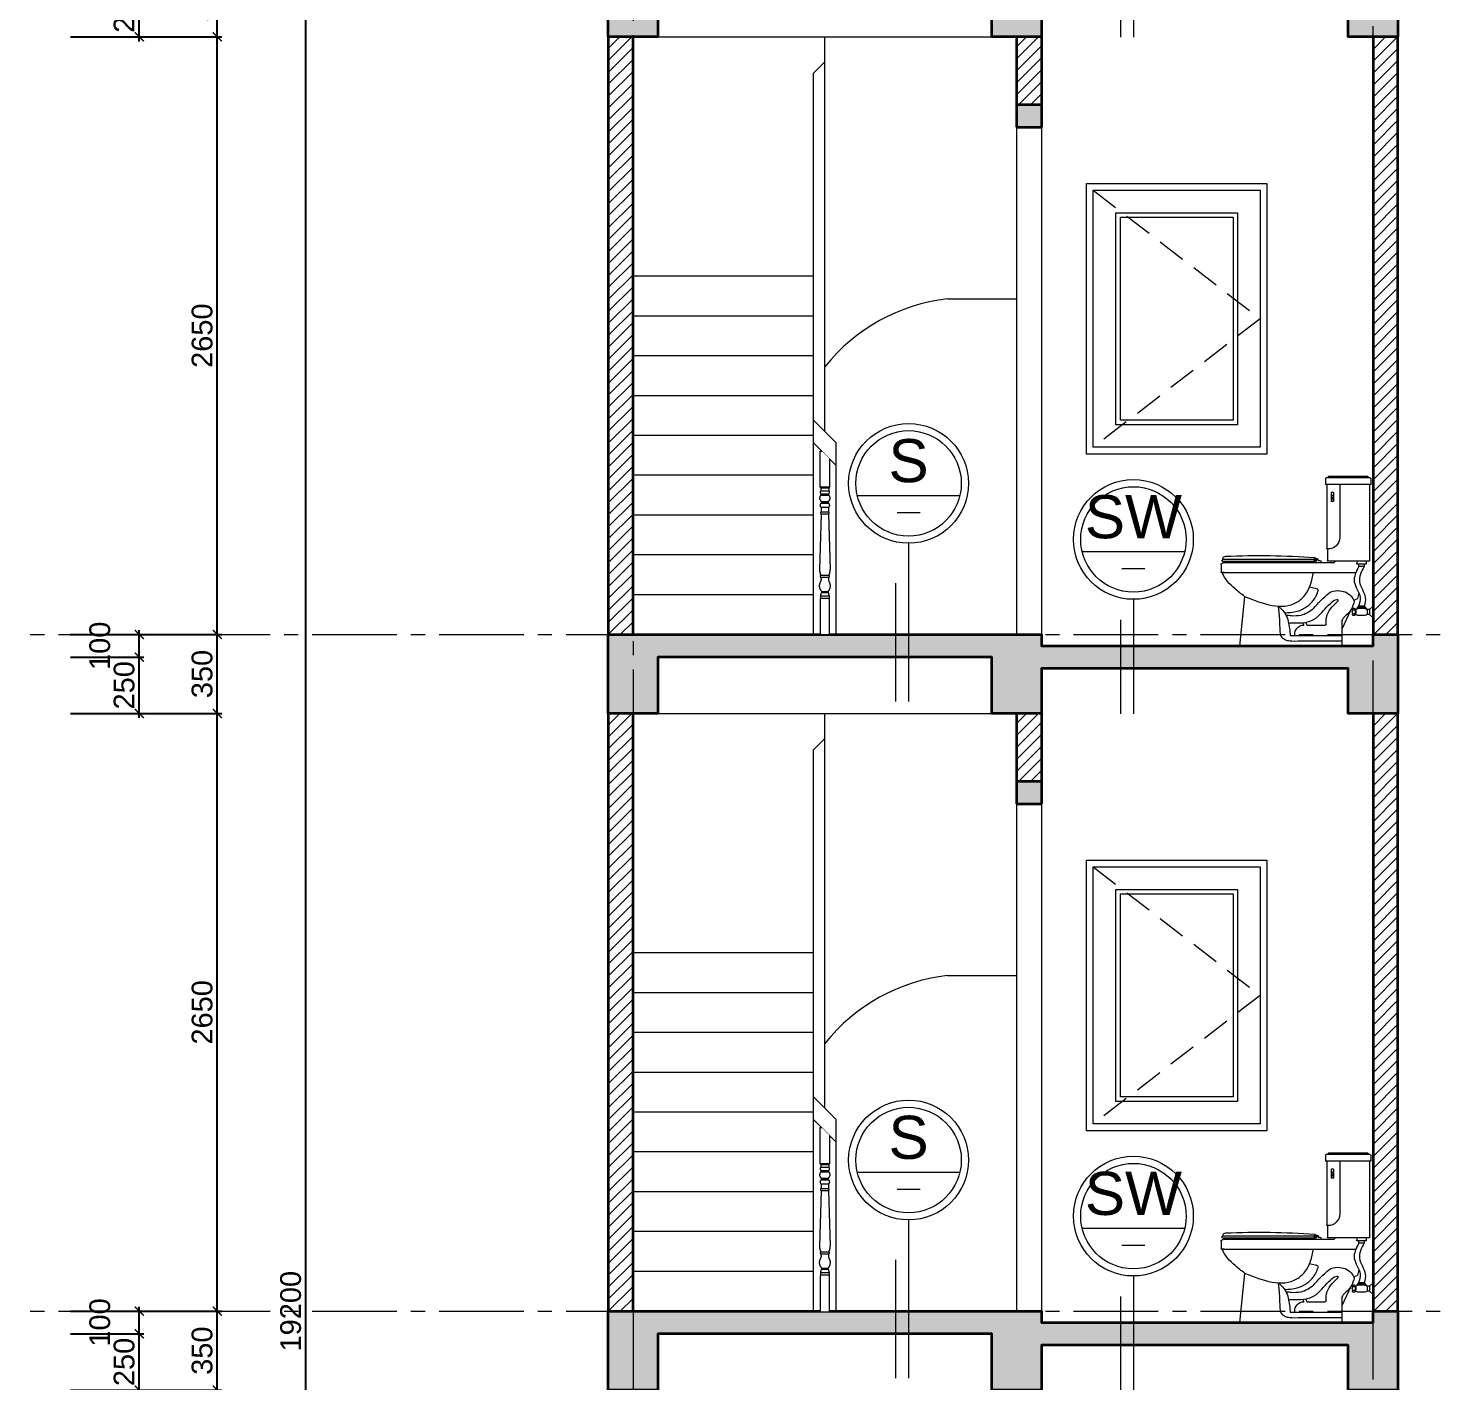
# Model space of a CAD drawing. Header units: millimetres. Extents: x 522695 to 636011, y 461124 to 505319.
# Drawn here: x 591140 to 597423, y 484053 to 490053 of the extents above; entities that cross this region are included whole.
import ezdxf
from ezdxf.enums import TextEntityAlignment as Align
from ezdxf.xclip import XClip

# ---------------------------------------------------------------- set-up
doc = ezdxf.new("R2010")
doc.units = ezdxf.units.MM
doc.header["$LTSCALE"] = 500
doc.header["$MEASUREMENT"] = 0
doc.header["$XCLIPFRAME"] = 0
doc.linetypes.add('CENTER2', pattern=[1.125, 0.75, -0.125, 0.125, -0.125])
doc.linetypes.add('DASHED2', pattern=[0.375, 0.25, -0.125])
doc.layers.get('0').update_dxf_attribs({"linetype": 'CONTINUOUS'})
doc.layers.get('DEFPOINTS').update_dxf_attribs({"color": 250, "linetype": 'CONTINUOUS'})
for name, color, linetype, lineweight in [('DH_CAT', 3, 'CONTINUOUS', 35), ('DH_HATCH', 250, 'CONTINUOUS', 5), ('DH_KHUAT', 149, 'DASHED2', 9), ('DH_KTHUOC', 8, 'CONTINUOUS', 5), ('DH_NETMANH', 9, 'CONTINUOUS', 5), ('DH_NOITHAT', 252, 'CONTINUOUS', 9), ('DH_THAY', 4, 'CONTINUOUS', 13), ('DH_TRUC', 251, 'CENTER2', 5)]:
    doc.layers.add(name, color=color, linetype=linetype, lineweight=lineweight)
doc.styles.add('arial', font='arial.ttf')
doc.styles.add('DH_KITHUOC', font='arial.ttf')
doc.dimstyles.new('DH_100s', dxfattribs={"dimtxt": 230, "dimasz": 100, "dimexe": 50, "dimexo": 0, "dimgap": 50, "dimtad": 1, "dimdec": 0, "dimzin": 0, "dimdsep": 46, "dimtxsty": 'DH_KITHUOC', "dimblk1": 'ARCHTICK', "dimblk2": 'ARCHTICK', "dimsah": 1, "dimcen": 90, "dimdle": 50, "dimclrd": 8, "dimclre": 8, "dimclrt": 4, "dimadec": 0, "dimazin": 0, "dimtfac": 100, "dimtdec": 0, "dimtofl": 0, "dimtmove": 2, "dimatfit": 3, "dimldrblk": 'ARCHTICK', "dimfxl": 1, "dimtolj": 2, "dimtzin": 0, "dimarcsym": 0})

# ---------------------------------------------------------------- blocks, each defined once
blk = doc.blocks.new('*U320')
at = {"ltscale": 100}
blk.add_wipeout([(138.2, 0), (590.3, 0), (568.5, 217.2), (569.3, 218.8), (582.7, 228.8), (587.3, 232.4), (591.6, 235.9), (594.4, 238.1), (596.8, 240.1), (600.1, 242.9), (602.7, 245.1), (607.1, 249.1), (611.1, 252.6), (615.1, 255.8), (618.4, 258.6), (621.4, 261.2), (625.4, 264.8), (629.2, 268.5), (631.8, 271), (634.1, 273.5), (636.8, 276.3), (639.2, 279.1), (641.5, 281.8), (643.9, 284.6), (646.6, 288), (648.6, 290.7), (651, 293.9), (653.5, 297.5), (655.4, 300.4), (657.3, 303.2), (660.2, 308), (662.5, 311.9), (665.4, 317.2), (667.1, 320.5), (668.3, 322.9), (669, 324.4), (671.6, 324.4), (672.9, 324.9), (673.4, 326.2), (673.4, 359.4), (672, 364), (669.5, 366.6), (665.9, 368), (663.3, 368.1), (663.3, 374.1), (666.3, 374.1), (669.5, 375.7), (670.2, 378), (669.7, 380.1), (668.1, 381.5), (660.4, 382), (663.7, 383.9), (665.1, 386.2), (665.5, 389.8), (664.8, 391.8), (662.8, 394.1), (660, 395.2), (655.3, 396.3), (648.5, 397), (612.2, 398.5), (591.3, 399.2), (558.1, 399.9), (502.6, 400.4), (477.6, 400.3), (455.3, 400), (442.9, 399.8), (417.2, 399.2), (393.8, 398.5), (376.1, 397.9), (349.1, 396.7), (325.3, 395.5), (306.8, 394.4), (285.5, 393), (265.6, 391.6), (259.1, 391.1), (256.4, 390.4), (255.3, 389.5), (253.1, 387.2), (248.4, 387), (246, 384.9), (246, 384.9), (242.3, 378.7), (235.6, 378.7), (232.7, 377.8), (230.9, 375.4), (230, 373), (228.2, 368.1), (173.9, 368.1), (171.3, 369), (170.2, 370.2), (168.9, 372.2), (168.1, 373.5), (167.6, 374.3), (166.1, 375.1), (200.2, 375.1), (201.6, 375.7), (202.1, 376.5), (202.2, 377.1), (202.2, 429.7), (203.7, 430.2), (204.8, 431.7), (205, 433.2), (205, 715), (209, 715), (209.7, 715.3), (210, 716), (210, 742), (209.7, 743.3), (209.1, 744.1), (207.9, 744.9), (207, 745), (200, 745), (200, 747), (199.6, 748.5), (199.1, 749.1), (198.1, 749.8), (197, 750), (23, 750), (20.9, 749.1), (20.4, 748.4), (20, 747.4), (20, 747), (20, 745), (13, 745), (12.1, 744.9), (10.9, 744.1), (10.3, 743.3), (10, 742), (10, 716), (10.3, 715.3), (10.7, 715.1), (11, 715), (15, 715), (15, 375.1), (30.2, 375.1), (30.2, 364.8), (30.4, 363.7), (31.1, 362.7), (32.1, 362), (33.2, 361.8), (34, 361.8), (38.7, 361.8), (38.7, 352.8), (38.8, 352.3), (39.2, 352), (39.7, 351.8), (45, 341.4), (47.4, 336.5), (49.4, 332.3), (50.5, 329.8), (51.9, 326.7), (53.4, 323), (54.6, 319.9), (55.7, 316.8), (56.8, 313.7), (57.5, 311), (58.3, 308.2), (59.1, 304.8), (59.8, 300.8), (60.4, 295.2), (60.4, 288.8), (59.4, 280.5), (57.8, 274.6), (55.9, 269), (53.9, 264), (51.7, 259.3), (49.4, 254.4), (47.1, 249.7), (44.1, 243.4), (41.5, 237.7), (39.2, 232.4), (37.1, 226.6), (35.7, 221.8), (34.8, 217.2), (34, 211.3), (34.1, 202.5), (34.6, 197.1), (35.1, 193.2), (36.4, 186.1), (37.7, 179.9), (38.7, 175.5), (36.6, 174.6), (35.7, 172.6), (35.7, 170.5), (33.7, 170.5), (31.6, 169.6), (30.7, 166.5), (30.7, 164.2), (27, 160.5), (15, 160.5), (0, 175.5), (0, 124.5), (15, 139.5), (27, 139.5), (28.6, 137.4), (32.3, 135.1), (35.7, 134.5), (42.6, 134.5), (66.7, 134.5), (71.2, 135.6), (73.8, 137.4), (75.4, 139.5), (80, 139.5), (80.7, 135.5), (81, 134.8), (81.7, 134.5), (88.9, 134.5), (89.4, 134.8), (89.7, 135.5), (90.4, 138.9), (89.7, 142.4), (91.7, 150.2), (89.7, 158.4), (90.4, 161.4), (89.4, 165.2), (88.7, 165.5), (87.2, 165.5), (83.4, 165.5), (81.7, 165.5), (81, 165.2), (80.2, 163.2), (80, 161.4), (80.1, 160.5), (75.4, 160.5), (73.8, 162.6), (72.6, 163.6), (71.7, 163.6), (71.7, 166.5), (71.7, 167.5), (70.8, 169.6), (70.8, 169.6), (68.7, 170.5), (68.7, 170.5), (66.7, 170.5), (66.7, 172.5), (66.7, 172.5), (65.8, 174.6), (65.8, 174.6), (65.8, 174.6), (63.7, 175.5), (61.2, 184.4), (60.3, 187.8), (59.3, 192), (58.4, 196.7), (57.8, 200.5), (57.3, 204.7), (57.1, 209.8), (57.3, 214.4), (58.2, 220.2), (59.2, 224.2), (60.3, 227.9), (63.4, 228.8), (62.1, 233), (65.5, 221.4), (67.1, 216.2), (68.8, 210.5), (68.8, 210.5), (71.3, 207.1), (73.7, 205.9), (76.4, 205.3), (79.9, 204), (81.9, 201.9), (83.6, 198.5), (84.8, 192.2), (86.3, 186.4), (87.4, 182.9), (88.9, 178.6), (90.5, 174.7), (98, 160), (100.7, 154.3), (104, 147.3), (107.2, 140.4), (110.5, 133.4), (113.8, 126.4), (118.1, 117.2), (120.8, 111.5), (124.8, 102.9), (128.1, 95.9), (131.6, 88.5), (135, 81.2), (138.2, 74.3)], dxfattribs=at)
for p, q in [((10, 742), (10, 716)), ((11, 715), (209, 715)), ((13, 745), (207, 745)), ((15, 715), (15, 375.1)), ((20, 747), (20, 745)), ((23, 750), (197, 750)), ((25, 750), (195, 750)), ((147.4, 715), (147.4, 479.7)), ((200, 747), (200, 745)), ((205, 715), (205, 680)), ((210, 742), (210, 716)), ((175, 680), (185, 680)), ((175, 680), (175, 640)), ((185, 668.3), (175, 668.3)), ((175, 668.3), (185.1, 640)), ((175.1, 640), (185.1, 640)), ((205, 680), (205, 432.7)), ((199.9, 429.7), (202, 429.7)), ((202.2, 429.7), (202.2, 377.1)), ((242.3, 378.7), (235.6, 378.7)), ((246, 384.9), (242.3, 378.7)), ((257.8, 387.1), (251.7, 387.2)), ((253.9, 386.5), (251.7, 387.2)), ((257.2, 379.7), (252.1, 368.1)), ((255.3, 389.5), (253.1, 387.2)), ((262.8, 382.1), (258.2, 368.1)), ((262.8, 382), (666.3, 382)), ((15, 375.1), (200.2, 375.1)), ((30.2, 375.1), (30.2, 364.8)), ((33.2, 361.8), (40.7, 361.8)), ((38.7, 361.8), (38.7, 352.8)), ((39.7, 351.8), (62.7, 351.8)), ((40.7, 361.8), (61.7, 361.8)), ((54.6, 375.1), (69.9, 375.1)), ((61.4, 375.1), (166.1, 375.1)), ((61.7, 361.8), (69.2, 361.8)), ((63.7, 361.8), (63.7, 352.8)), ((72.2, 375.1), (72.2, 364.8)), ((669, 324.4), (75.9, 324.4)), ((167.6, 374.3), (170.2, 370.2)), ((173.9, 368.1), (277.3, 368.1)), ((230.9, 375.4), (228.2, 368.1)), ((260.2, 374.1), (666.3, 374.1)), ((277.3, 368.1), (664.6, 368.1)), ((659.4, 324.4), (671.6, 324.4)), ((673.4, 359.4), (673.4, 326.2)), ((280.9, 261.9), (251.2, 254.8)), ((590.3, 0), (568.5, 217.2)), ((0, 175.5), (15, 160.5)), ((0, 124.5), (15, 139.5)), ((15, 160.5), (27, 160.5)), ((15, 160.5), (15, 139.5)), ((15, 139.5), (27, 139.5)), ((25.7, 155.5), (25.7, 144.5)), ((30.7, 167.5), (30.7, 165.5)), ((30.7, 165.5), (30.7, 164.2)), ((33.7, 170.5), (68.7, 170.5)), ((35.7, 172.5), (35.7, 170.5)), ((35.7, 165.5), (66.7, 165.5)), ((35.7, 134.5), (66.7, 134.5)), ((38.7, 175.5), (63.7, 175.5)), ((66.7, 172.5), (66.7, 170.5)), ((71.7, 167.5), (71.7, 165.5)), ((71.7, 165.5), (71.7, 164.2)), ((75.4, 160.5), (80.1, 160.5)), ((75.4, 139.5), (80, 139.5)), ((76.7, 155.5), (76.7, 144.5)), ((80.7, 158.3), (89.7, 158.3)), ((80.7, 142.4), (89.7, 142.4)), ((81.7, 165.5), (88.7, 165.5)), ((81.7, 134.5), (88.7, 134.5)), ((98, 160), (138.2, 74.3)), ((208.2, 96.2), (208.2, 106)), ((292.4, 91.8), (212.6, 91.8)), ((298, 102.9), (292.7, 91.8)), ((310.8, 100.5), (306.6, 91.8)), ((306.6, 91.8), (306.8, 91.8)), ((320.9, 100.6), (374, 100.6)), ((366.8, 45.3), (138.2, 45.3)), ((313.8, 21.9), (138.2, 21.9)), ((590.3, 0), (138.2, 0))]:
    blk.add_line(p, q)
blk.add_lwpolyline([(83.6, 198.5, 0.098952), (98, 160, 0.065878), (128.9, 126.1, -0.221091), (138.2, 106), (138.2, 0)], format="xyb")
blk.add_circle((251.3, 381.1), 3.11)
for centre, radius, start, end in [((13, 742), 3, 90, 180), ((11, 716), 1, 180, 270), ((23, 747), 3, 90, 180), ((197, 747), 3, 0, 90), ((207, 742), 3, 0, 90), ((209, 716), 1, 270, 0), ((199.6, 481.8), 52.2, 182.38749, 270.39161), ((200.2, 377.1), 2, 270, 0), ((202, 432.7), 3, 270, 0), ((235.6, 373.7), 5, 90, 159.71203), ((250.3, 382.4), 5, 74.21341, 149.39411), ((252.6, 381.7), 5, 336.35619, 74.21341), ((258.9, 386.1), 5, 104.41155, 137.26654), ((502.6, -2783.5), 3183.9, 87.28904, 94.41124), ((257.8, 382.1), 5, 0, 89.74395), ((459.4, -439.5), 858.4, 76.37723, 76.95711), ((658.7, 388.6), 6.85, 284.28349, 64.8868), ((666.3, 378), 3.93, 270, 90), ((33.2, 364.8), 3, 180, 270), ((39.7, 352.8), 1, 180, 270), ((62.7, 352.8), 1, 270, 0), ((69.2, 364.8), 3, 270, 0), ((166.1, 373.4), 1.75, 32.00538, 90), ((173.9, 372.5), 4.37, 212.00538, 270), ((490.9, 409), 197.2, 307.74136, 334.59834), ((664.6, 359.4), 8.74, 0, 90), ((671.6, 326.2), 1.75, 270, 0), ((253.6, 245.1), 10, 103.44379, 196.48712), ((309.8, 582.6), 446.8, 305.49229, 312.47725), ((601.2, 383.5), 559.6, 195.59502, 198.0722), ((158.8, 179.4), 65.4, 55.77431, 93.00043), ((159.9, 201.2), 4.37, 87.17764, 215.63956), ((241.6, 259.8), 104.9, 215.63956, 229.86805), ((158.8, 179.4), 26.2, 59.17946, 87.17764), ((-189.1, -225.4), 559.6, 40.76492, 49.77935), ((-189.1, -225.4), 598.8, 40.76492, 50.02295), ((570.3, 217.4), 1.75, 125.49229, 185.72009), ((35.7, 155.5), 10, 90, 180), ((35.7, 144.5), 10, 180, 270), ((33.7, 167.5), 3, 90, 180), ((38.7, 172.5), 3, 90, 180), ((63.7, 172.5), 3, 0, 90), ((66.7, 155.5), 10, 0, 90), ((66.7, 144.5), 10, 270, 0), ((68.7, 167.5), 3, 0, 90), ((96.4, 150.2), 17.7, 152.42675, 207.57325), ((81.7, 164.5), 1, 90, 180), ((81.7, 135.5), 1, 180, 270), ((88.7, 164.5), 1, 0, 90), ((88.7, 135.5), 1, 270, 0), ((74, 150.2), 17.7, 332.42675, 27.57325), ((112, 106), 96.2, 0, 49.86805), ((320.9, 214.2), 113.7, 220.76492, 270), ((350, 253), 122.3, 225.61106, 255.76354), ((212.6, 96.2), 4.37, 180, 270), ((306.7, 52.2), 39.6, 353.90372, 90.13809)]:
    blk.add_arc(centre, radius, start, end)
for points, knots in [([(185, 680), (185, 679.9), (185, 679.9), (185.1, 666.5), (185.1, 653.3), (185.1, 640)], [50.051226, 50.051226, 50.051226, 50.051226, 50.275506, 50.275506, 89.963778, 89.963778, 89.963778, 89.963778]), ([(392.2, 146.6), (369.1, 147.3), (358.9, 148.3), (330, 153.8), (321, 157.7), (305.8, 165.7), (299.4, 169.6), (287.2, 178.4), (281.4, 183.2), (271.5, 192.9), (267.4, 197.6), (261.3, 205.8), (259.1, 209), (256.1, 213.8), (255.3, 215.3), (253.8, 218), (253.1, 219.3), (251.9, 221.8), (251.3, 223.1), (249.5, 226.9), (248.4, 229.4), (246.1, 235.4), (245, 238.8), (244, 242.3)], [226.25608, 226.25608, 226.25608, 226.25608, 238.286793, 238.286793, 264.05718, 264.05718, 284.008558, 284.008558, 303.959935, 303.959935, 320.234894, 320.234894, 330.201292, 330.201292, 334.533067, 334.533067, 338.098792, 338.098792, 341.664517, 341.664517, 348.795967, 348.795967, 358.436466, 358.436466, 358.436466, 358.436466]), ([(420.1, 173.2), (413.6, 108.1), (414.2, 58.4), (408.3, 31.7), (368.6, 19.9), (313.8, 21.9)], [3.251032, 3.251032, 3.251032, 3.251032, 91.799106, 181.128262, 215.896542, 215.896542, 215.896542, 215.896542])]:
    blk.add_open_spline(points, degree=3, knots=knots)
for points in [[(39.7, 351.8), (60, 284.3), (34.4, 214.5), (38.7, 175.5)], [(62.7, 351.8), (83, 284.3), (57.4, 214.5), (63.7, 175.5)], [(569.3, 218.8), (337.2, 193.5), (301.6, 225), (263.3, 324.4)], [(68.8, 210.5), (71, 207.3), (80.5, 203.6), (83.3, 199.2)], [(155, 244.7), (123.5, 239.1), (96.7, 219.6), (83.6, 198.5)], [(80.7, 135.5), (80, 137.8), (80.7, 142.3)], [(80.7, 164.5), (80, 162.2), (80.7, 158.3)], [(89.7, 164.5), (90.4, 162.2), (89.7, 158.3)], [(89.7, 135.5), (90.4, 137.8), (89.7, 142.3)], [(319.9, 134.4), (361.5, 132.3), (385.7, 135.8)], [(416.1, 173.4), (388.4, 140.6), (375.8, 108.2), (366.8, 45.3)]]:
    blk.add_spline(points, degree=3)
blk = doc.blocks.new('_ARCHTICK')
at = {"color": 0, "linetype": 'ByBlock', "const_width": 0.15}
blk.add_lwpolyline([(-0.5, -0.5), (0.5, 0.5)], dxfattribs=at)
blk = doc.blocks.new('*D326')
at = {"layer": 'DEFPOINTS', "color": 0, "transparency": 16777216}
for p in [(591327, 487015), (591977.7, 487015), (591327, 484365)]:
    blk.add_point(p, dxfattribs=at)
at = {"layer": 'DH_KTHUOC', "color": 8, "lineweight": -2, "transparency": 16777216}
for p, q in [((591327, 487015), (591997.7, 487015)), ((591977.7, 484345), (591977.7, 487035)), ((591327, 484365), (591997.7, 484365))]:
    blk.add_line(p, q, dxfattribs=at)
at = {"layer": 'DH_KTHUOC', "color": 8, "lineweight": -2, "transparency": 16777216, "xscale": 40, "yscale": 40, "zscale": 40}
for p, rotation in [((591977.7, 487015), 90), ((591977.7, 484365), 270)]:
    blk.add_blockref('_ARCHTICK', p, dxfattribs=dict(at, rotation=rotation))
at = {"layer": 'DH_KTHUOC', "color": 4, "transparency": 16777216, "insert": (591910.8, 485690), "char_height": 92, "attachment_point": 5, "rotation": 90, "style": 'DH_KITHUOC'}
blk.add_mtext('\\A2;2650', dxfattribs=at)
blk = doc.blocks.new('*D333')
at = {"layer": 'DEFPOINTS', "color": 0, "transparency": 16777216}
for p in [(591327, 484265), (591632, 484265), (591327, 484015)]:
    blk.add_point(p, dxfattribs=at)
at = {"layer": 'DH_KTHUOC', "color": 8, "lineweight": -2, "transparency": 16777216}
for p, q in [((591327, 484265), (591652, 484265)), ((591632, 483995), (591632, 484285)), ((591327, 484015), (591652, 484015))]:
    blk.add_line(p, q, dxfattribs=at)
at = {"layer": 'DH_KTHUOC', "color": 8, "lineweight": -2, "transparency": 16777216, "xscale": 40, "yscale": 40, "zscale": 40}
for p, rotation in [((591632, 484265), 90), ((591632, 484015), 270)]:
    blk.add_blockref('_ARCHTICK', p, dxfattribs=dict(at, rotation=rotation))
at = {"layer": 'DH_KTHUOC', "color": 4, "transparency": 16777216, "insert": (591565, 484140), "char_height": 92, "attachment_point": 5, "rotation": 90, "style": 'DH_KITHUOC'}
blk.add_mtext('\\A2;250', dxfattribs=at)
blk = doc.blocks.new('*D334')
at = {"layer": 'DEFPOINTS', "color": 0, "transparency": 16777216}
for p in [(591327, 484365), (591632, 484365), (591327, 484265)]:
    blk.add_point(p, dxfattribs=at)
at = {"layer": 'DH_KTHUOC', "color": 8, "lineweight": -2, "transparency": 16777216}
for p, q in [((591327, 484365), (591652, 484365)), ((591632, 484245), (591632, 484385)), ((591327, 484265), (591652, 484265))]:
    blk.add_line(p, q, dxfattribs=at)
at = {"layer": 'DH_KTHUOC', "color": 8, "lineweight": -2, "transparency": 16777216, "xscale": 40, "yscale": 40, "zscale": 40}
for p, rotation in [((591632, 484365), 90), ((591632, 484265), 270)]:
    blk.add_blockref('_ARCHTICK', p, dxfattribs=dict(at, rotation=rotation))
at = {"layer": 'DH_KTHUOC', "color": 4, "transparency": 16777216, "insert": (591457.2, 484315), "char_height": 92, "attachment_point": 5, "rotation": 90, "style": 'DH_KITHUOC'}
blk.add_mtext('\\A2;100', dxfattribs=at)
blk = doc.blocks.new('*D335')
at = {"layer": 'DEFPOINTS', "color": 0, "transparency": 16777216}
for p in [(591327, 490265), (591632, 490265), (591327, 490015)]:
    blk.add_point(p, dxfattribs=at)
at = {"layer": 'DH_KTHUOC', "color": 8, "lineweight": -2, "transparency": 16777216}
for p, q in [((591327, 490265), (591652, 490265)), ((591632, 489995), (591632, 490285)), ((591327, 490015), (591652, 490015))]:
    blk.add_line(p, q, dxfattribs=at)
at = {"layer": 'DH_KTHUOC', "color": 8, "lineweight": -2, "transparency": 16777216, "xscale": 40, "yscale": 40, "zscale": 40}
for p, rotation in [((591632, 490265), 90), ((591632, 490015), 270)]:
    blk.add_blockref('_ARCHTICK', p, dxfattribs=dict(at, rotation=rotation))
at = {"layer": 'DH_KTHUOC', "color": 4, "transparency": 16777216, "insert": (591565, 490140), "char_height": 92, "attachment_point": 5, "rotation": 90, "style": 'DH_KITHUOC'}
blk.add_mtext('\\A2;250', dxfattribs=at)
blk = doc.blocks.new('*D346')
at = {"layer": 'DEFPOINTS', "color": 0, "transparency": 16777216}
for p in [(591327, 484365), (591977.7, 484365), (591327, 484015)]:
    blk.add_point(p, dxfattribs=at)
at = {"layer": 'DH_KTHUOC', "color": 8, "lineweight": -2, "transparency": 16777216}
for p, q in [((591327, 484365), (591997.7, 484365)), ((591977.7, 483995), (591977.7, 484385)), ((591327, 484015), (591997.7, 484015))]:
    blk.add_line(p, q, dxfattribs=at)
at = {"layer": 'DH_KTHUOC', "color": 8, "lineweight": -2, "transparency": 16777216, "xscale": 40, "yscale": 40, "zscale": 40}
for p, rotation in [((591977.7, 484365), 90), ((591977.7, 484015), 270)]:
    blk.add_blockref('_ARCHTICK', p, dxfattribs=dict(at, rotation=rotation))
at = {"layer": 'DH_KTHUOC', "color": 4, "transparency": 16777216, "insert": (591910.7, 484190), "char_height": 92, "attachment_point": 5, "rotation": 90, "style": 'DH_KITHUOC'}
blk.add_mtext('\\A2;350', dxfattribs=at)
blk = doc.blocks.new('*D347')
at = {"layer": 'DEFPOINTS', "color": 0, "transparency": 16777216}
for p in [(591327, 490365), (591977.7, 490365), (591327, 490015)]:
    blk.add_point(p, dxfattribs=at)
at = {"layer": 'DH_KTHUOC', "color": 8, "lineweight": -2, "transparency": 16777216}
for p, q in [((591977.7, 489995), (591977.7, 490385)), ((591327, 490365), (591997.7, 490365)), ((591327, 490015), (591997.7, 490015))]:
    blk.add_line(p, q, dxfattribs=at)
at = {"layer": 'DH_KTHUOC', "color": 8, "lineweight": -2, "transparency": 16777216, "xscale": 40, "yscale": 40, "zscale": 40}
for p, rotation in [((591977.7, 490365), 90), ((591977.7, 490015), 270)]:
    blk.add_blockref('_ARCHTICK', p, dxfattribs=dict(at, rotation=rotation))
at = {"layer": 'DH_KTHUOC', "color": 4, "transparency": 16777216, "insert": (591910.7, 490190), "char_height": 92, "attachment_point": 5, "rotation": 90, "style": 'DH_KITHUOC'}
blk.add_mtext('\\A2;350', dxfattribs=at)
blk = doc.blocks.new('*D352')
at = {"layer": 'DEFPOINTS', "color": 0, "transparency": 16777216}
for p in [(591327, 493965), (592370.3, 493965), (591327, 474765)]:
    blk.add_point(p, dxfattribs=at)
at = {"layer": 'DH_KTHUOC', "color": 8, "lineweight": -2, "transparency": 16777216}
for p, q in [((591327, 493965), (592390.3, 493965)), ((592370.3, 474745), (592370.3, 493985)), ((591327, 474765), (592390.3, 474765))]:
    blk.add_line(p, q, dxfattribs=at)
at = {"layer": 'DH_KTHUOC', "color": 8, "lineweight": -2, "transparency": 16777216, "xscale": 40, "yscale": 40, "zscale": 40}
for p, rotation in [((592370.3, 493965), 90), ((592370.3, 474765), 270)]:
    blk.add_blockref('_ARCHTICK', p, dxfattribs=dict(at, rotation=rotation))
at = {"layer": 'DH_KTHUOC', "color": 4, "transparency": 16777216, "insert": (592303.4, 484365), "char_height": 92, "attachment_point": 5, "rotation": 90, "style": 'DH_KITHUOC'}
blk.add_mtext('\\A2;19200', dxfattribs=at)
blk = doc.blocks.new('*U718')
at = {"color": 3}
blk.add_line((-48.3, 128.3), (48.3, 128.3), dxfattribs=at)
for points in [[(-214.2, 200), (214.2, 200)], [(0, 0), (0, -477.6)]]:
    blk.add_lwpolyline(points)
blk.add_lwpolyline([(-54.3, -86.1), (-54.3, -477.6)], dxfattribs=at)
blk.add_circle((0, 250), 250)
at = {"color": 250}
blk.add_circle((0, 250), 220, dxfattribs=at)
at = {"style": 'arial'}
blk.add_attdef('KH-CAT', text='', height=180, dxfattribs=at).set_placement((0, 200.8), align=Align.BOTTOM_CENTER)
blk = doc.blocks.new('*U716')
at = {"color": 3}
blk.add_line((-48.3, 128.3), (48.3, 128.3), dxfattribs=at)
for points in [[(-214.2, 200), (214.2, 200)], [(0, 0), (0, -660.2)]]:
    blk.add_lwpolyline(points)
blk.add_lwpolyline([(-54.3, -166.1), (-54.3, -660.2)], dxfattribs=at)
blk.add_circle((0, 250), 250)
at = {"color": 250}
blk.add_circle((0, 250), 220, dxfattribs=at)
at = {"style": 'arial'}
blk.add_attdef('KH-CAT', text='', height=180, dxfattribs=at).set_placement((0, 200.8), align=Align.BOTTOM_CENTER)
blk = doc.blocks.new('contien5')
blk.add_wipeout([(-24.8, 0), (24.8, 0), (24.8, 187.9), (22.2, 187.9), (22.2, 202.4), (16.7, 220.1), (16.7, 225.3), (21.7, 231), (28.3, 246.2), (28.4, 261), (19.9, 280.1), (18.2, 288.5), (21.5, 300), (24, 303.5), (23.8, 306.8), (20.7, 309.8), (24.4, 318.4), (26.1, 324.3), (27.6, 334), (27.6, 344), (26.8, 375), (19.7, 629.5), (21.7, 631.2), (22.9, 634), (22.7, 636.6), (21.7, 638.7), (19.5, 640.6), (19.5, 664.6), (22, 666.5), (24.3, 669.9), (25.4, 674.8), (24.6, 679), (22.7, 682.3), (20.7, 684.1), (18.4, 685.5), (17.2, 690.4), (18.4, 691.6), (18.4, 693.5), (17.8, 694.5), (21.9, 697.6), (25.4, 702.5), (27.2, 708), (27.5, 711.2), (26.3, 717.9), (24.1, 722.1), (20.2, 726.2), (18.5, 729), (18.6, 731.9), (20.6, 734.4), (22.7, 736.9), (24.2, 740.5), (24.4, 742.8), (23.6, 747), (21.4, 750.4), (21.6, 765.5), (23.1, 766.4), (24.4, 768.1), (24.8, 769.4), (24.8, 957.3), (-24.8, 957.3), (-24.8, 769.4), (-24.1, 767.5), (-23.4, 766.6), (-22.5, 765.9), (-21.6, 765.5), (-21.4, 750.4), (-22.9, 748.4), (-24.2, 744.9), (-24.4, 742.8), (-24.1, 740.1), (-23.4, 738.1), (-21.6, 735.4), (-20.6, 734.4), (-18.8, 732.4), (-18.3, 730.2), (-18.9, 727.9), (-20.2, 726.2), (-23.4, 723), (-25.3, 720.1), (-27.1, 715), (-27.5, 711.2), (-26.9, 706.5), (-25.7, 703.1), (-22.6, 698.4), (-17.8, 694.4), (-18.4, 693.5), (-18.6, 692.3), (-17.2, 690.4), (-18.4, 685.5), (-21, 684), (-23.6, 681), (-24.9, 678), (-25.4, 674.8), (-25.1, 672), (-23.3, 668.1), (-20.9, 665.6), (-19.5, 664.6), (-19.5, 640.6), (-21.4, 639), (-22.9, 635.1), (-22.5, 632.5), (-21.1, 630.4), (-19.7, 629.5), (-27.7, 339.8), (-27.4, 332.1), (-25.4, 321.7), (-20.7, 309.8), (-23.2, 307.8), (-24.2, 304.7), (-23.1, 301.4), (-21.5, 300), (-18.9, 293.9), (-18.2, 288.5), (-18.8, 283.5), (-21, 277.8), (-23.6, 273.8), (-27.3, 265.3), (-28.8, 257.9), (-29, 252.5), (-27.9, 244.5), (-25.9, 238.5), (-22.7, 232.4), (-18.5, 227), (-16.7, 225.3), (-16.7, 220.1), (-20.4, 213.4), (-21.9, 207.5), (-22.2, 202.4), (-22.2, 187.9), (-24.8, 187.9)])
for p, q in [((-21.6, 765.5), (-21.4, 750.4)), ((-21.6, 765.5), (21.6, 765.5)), ((-21.4, 750.4), (21.4, 750.4)), ((21.6, 765.5), (21.4, 750.4)), ((-20.6, 734.4), (20.6, 734.4)), ((-20.2, 726.2), (20.2, 726.2)), ((-18.4, 685.5), (18.4, 685.5)), ((-17.8, 694.4), (17.8, 694.4)), ((-17.2, 690.4), (17.2, 690.4)), ((-19.7, 629.5), (-27.7, 339.8)), ((-19.7, 629.5), (19.7, 629.5)), ((-19.5, 664.6), (19.5, 664.6)), ((-19.5, 664.6), (-19.5, 640.6)), ((-19.5, 640.6), (19.5, 640.6)), ((19.5, 664.6), (19.5, 640.6)), ((19.7, 629.5), (27.7, 339.8)), ((-21.5, 300), (21.5, 300)), ((-20.7, 309.8), (20.7, 309.8)), ((-16.7, 225.3), (-16.7, 220.1)), ((-16.7, 225.3), (16.7, 225.3)), ((16.7, 225.3), (16.7, 220.1)), ((-22.2, 202.4), (-22.2, 187.9)), ((-22.2, 202.4), (22.2, 202.4)), ((-16.7, 220.1), (16.7, 220.1)), ((22.2, 202.4), (22.2, 187.9))]:
    blk.add_line(p, q)
for points in [[(-24.8, 957.3), (24.8, 957.3), (24.8, 769.4), (-24.8, 769.4)], [(-24.8, 0), (24.8, 0), (24.8, 187.9), (-24.8, 187.9)]]:
    blk.add_lwpolyline(points, close=True)
for centre, radius, start, end in [((-19.9, 770.1), 4.97, 188.93649, 249.76306), ((-13.4, 742.8), 11, 136.21467, 229.58117), ((13.4, 742.8), 11, 310.41883, 43.78533), ((19.9, 770.1), 4.97, 290.23694, 351.06351), ((-8.3, 711.2), 19.2, 128.57165, 240.3294), ((-13.6, 674.8), 11.7, 113.97115, 240.33211), ((-23.5, 730.2), 5.12, 308.7531, 55.49778), ((-16.1, 692.6), 2.5, 132.81655, 242.95653), ((-18.4, 688.1), 2.59, 270.37537, 61.97253), ((18.4, 688.1), 2.59, 118.02747, 269.62463), ((16.1, 692.6), 2.5, 297.04347, 47.18345), ((8.3, 711.2), 19.2, 299.6706, 51.42835), ((23.5, 730.2), 5.12, 124.50222, 231.2469), ((13.6, 674.8), 11.7, 299.66789, 66.02885), ((-16.6, 634.9), 6.3, 116.50283, 240.57448), ((16.6, 634.9), 6.3, 299.42552, 63.49717), ((36.5, 339), 64.3, 179.30204, 206.99747), ((-18.7, 304.7), 5.5, 112.16275, 239.31337), ((-39.9, 288.5), 21.7, 326.10749, 31.84309), ((39.9, 288.5), 21.7, 148.15691, 213.89251), ((-36.5, 339), 64.3, 333.00253, 0.69796), ((18.7, 304.7), 5.5, 300.68663, 67.83725), ((10.2, 253.9), 39.2, 144.84953, 226.71282), ((-10.2, 253.9), 39.2, 313.28718, 35.15047), ((5.4, 203.6), 27.6, 143.31082, 182.37768), ((-5.4, 203.6), 27.6, 357.62232, 36.68918)]:
    blk.add_arc(centre, radius, start, end)
blk = doc.blocks.new('*D857')
at = {"layer": 'DEFPOINTS', "color": 0, "transparency": 16777216}
for p in [(591327, 490015), (591977.7, 490015), (591327, 487365)]:
    blk.add_point(p, dxfattribs=at)
at = {"layer": 'DH_KTHUOC', "color": 8, "lineweight": -2, "transparency": 16777216}
for p, q in [((591327, 490015), (591997.7, 490015)), ((591977.7, 487345), (591977.7, 490035)), ((591327, 487365), (591997.7, 487365))]:
    blk.add_line(p, q, dxfattribs=at)
at = {"layer": 'DH_KTHUOC', "color": 8, "lineweight": -2, "transparency": 16777216, "xscale": 40, "yscale": 40, "zscale": 40}
for p, rotation in [((591977.7, 490015), 90), ((591977.7, 487365), 270)]:
    blk.add_blockref('_ARCHTICK', p, dxfattribs=dict(at, rotation=rotation))
at = {"layer": 'DH_KTHUOC', "color": 4, "transparency": 16777216, "insert": (591910.8, 488690), "char_height": 92, "attachment_point": 5, "rotation": 90, "style": 'DH_KITHUOC'}
blk.add_mtext('\\A2;2650', dxfattribs=at)
blk = doc.blocks.new('*D858')
at = {"layer": 'DEFPOINTS', "color": 0, "transparency": 16777216}
for p in [(591327, 487265), (591632, 487265), (591327, 487015)]:
    blk.add_point(p, dxfattribs=at)
at = {"layer": 'DH_KTHUOC', "color": 8, "lineweight": -2, "transparency": 16777216}
for p, q in [((591327, 487265), (591652, 487265)), ((591632, 486995), (591632, 487285)), ((591327, 487015), (591652, 487015))]:
    blk.add_line(p, q, dxfattribs=at)
at = {"layer": 'DH_KTHUOC', "color": 8, "lineweight": -2, "transparency": 16777216, "xscale": 40, "yscale": 40, "zscale": 40}
for p, rotation in [((591632, 487265), 90), ((591632, 487015), 270)]:
    blk.add_blockref('_ARCHTICK', p, dxfattribs=dict(at, rotation=rotation))
at = {"layer": 'DH_KTHUOC', "color": 4, "transparency": 16777216, "insert": (591565, 487140), "char_height": 92, "attachment_point": 5, "rotation": 90, "style": 'DH_KITHUOC'}
blk.add_mtext('\\A2;250', dxfattribs=at)
blk = doc.blocks.new('*D859')
at = {"layer": 'DEFPOINTS', "color": 0, "transparency": 16777216}
for p in [(591327, 487365), (591632, 487365), (591327, 487265)]:
    blk.add_point(p, dxfattribs=at)
at = {"layer": 'DH_KTHUOC', "color": 8, "lineweight": -2, "transparency": 16777216}
for p, q in [((591327, 487365), (591652, 487365)), ((591632, 487245), (591632, 487385)), ((591327, 487265), (591652, 487265))]:
    blk.add_line(p, q, dxfattribs=at)
at = {"layer": 'DH_KTHUOC', "color": 8, "lineweight": -2, "transparency": 16777216, "xscale": 40, "yscale": 40, "zscale": 40}
for p, rotation in [((591632, 487365), 90), ((591632, 487265), 270)]:
    blk.add_blockref('_ARCHTICK', p, dxfattribs=dict(at, rotation=rotation))
at = {"layer": 'DH_KTHUOC', "color": 4, "transparency": 16777216, "insert": (591457.2, 487315), "char_height": 92, "attachment_point": 5, "rotation": 90, "style": 'DH_KITHUOC'}
blk.add_mtext('\\A2;100', dxfattribs=at)
blk = doc.blocks.new('*D860')
at = {"layer": 'DEFPOINTS', "color": 0, "transparency": 16777216}
for p in [(591327, 487365), (591977.7, 487365), (591327, 487015)]:
    blk.add_point(p, dxfattribs=at)
at = {"layer": 'DH_KTHUOC', "color": 8, "lineweight": -2, "transparency": 16777216}
for p, q in [((591327, 487365), (591997.7, 487365)), ((591977.7, 486995), (591977.7, 487385)), ((591327, 487015), (591997.7, 487015))]:
    blk.add_line(p, q, dxfattribs=at)
at = {"layer": 'DH_KTHUOC', "color": 8, "lineweight": -2, "transparency": 16777216, "xscale": 40, "yscale": 40, "zscale": 40}
for p, rotation in [((591977.7, 487365), 90), ((591977.7, 487015), 270)]:
    blk.add_blockref('_ARCHTICK', p, dxfattribs=dict(at, rotation=rotation))
at = {"layer": 'DH_KTHUOC', "color": 4, "transparency": 16777216, "insert": (591910.7, 487190), "char_height": 92, "attachment_point": 5, "rotation": 90, "style": 'DH_KITHUOC'}
blk.add_mtext('\\A2;350', dxfattribs=at)

msp = doc.modelspace()

# ---------------------------------------------------------------- hatches: boundary and pattern name
at = {"layer": 'DH_HATCH'}
h = msp.add_hatch(dxfattribs=at)
h.set_pattern_fill('CHAU-01', color=256, scale=10, style=0, pattern_type=2)
h.set_pattern_definition([(50, (585665.71, 487015), (71.72602, -6.2752), [7.5, -82.5]), (355, (585665.71, 487015), (-13.87513, 75.2192), [6, -66]), (100.4514, (585671.684, 487014.48), (57.85094, 68.94395), [6.374, -70.1142]), (46.1842, (585665.71, 487035), (106.7241, -16.5519), [11.25, -123.75]), (96.6356, (585674.6, 487033.62), (93.4663, 97.4118), [9.561, -105.1713]), (351.1842, (585665.71, 487035), (93.4662, 97.4119), [9, -99]), (21, (585675.71, 487030), (59.6907, -40.2619), [7.5, -82.5]), (326, (585675.71, 487030), (24.33153, 72.515), [6, -66]), (71.4514, (585680.68, 487026.645), (84.02226, 32.25305), [6.374, -70.1142]), (37.5, (585665.707, 487015), (1.215986, 33.289385), [0, -65.2, 0, -67, 0, -66.25]), (7.5, (585665.707, 487015), (26.30695, 39.44117), [0, -38.2, 0, -63.7, 0, -25.25]), (327.5, (585643.407, 487015), (53.382244, -2.25549), [0, -25, 0, -78, 0, -103.5]), (317.5, (585633.407, 487015), (58.31862, 10.0105), [0, -32.5, 0, -51.8, 0, -73.5]), (45, (585665.707, 487015), (-30.05204, 30.05204), []), (45, (585665.707, 487027.25), (-30.05204, 30.05204), [])])
h.paths.add_polyline_path([(595631.1, 489715), (595521.1, 489715), (595521.1, 489615), (595631.1, 489615)])
h.paths.add_polyline_path([(597101.1, 490365), (597211.1, 490365), (597211.1, 490015), (596991.1, 490015), (596991.1, 490215), (595631.1, 490215), (595631.1, 490015), (595411.1, 490015), (595411.1, 490265), (593931.1, 490265), (593931.1, 490015), (593711.1, 490015), (593711.1, 490365), (595631.1, 490365), (595631.1, 490315), (597101.1, 490315)])
h = msp.add_hatch(dxfattribs=at)
h.set_pattern_fill('CHAU-01', color=256, scale=10, style=0, pattern_type=2)
h.set_pattern_definition([(50, (585665.71, 484015), (71.72602, -6.2752), [7.5, -82.5]), (355, (585665.71, 484015), (-13.87513, 75.2192), [6, -66]), (100.4514, (585671.684, 484014.48), (57.85094, 68.94395), [6.374, -70.1142]), (46.1842, (585665.71, 484035), (106.7241, -16.5519), [11.25, -123.75]), (96.6356, (585674.6, 484033.62), (93.4663, 97.4118), [9.561, -105.1713]), (351.1842, (585665.71, 484035), (93.4662, 97.4119), [9, -99]), (21, (585675.71, 484030), (59.6907, -40.2619), [7.5, -82.5]), (326, (585675.71, 484030), (24.33153, 72.515), [6, -66]), (71.4514, (585680.68, 484026.645), (84.02226, 32.25305), [6.374, -70.1142]), (37.5, (585665.707, 484015), (1.215986, 33.289385), [0, -65.2, 0, -67, 0, -66.25]), (7.5, (585665.707, 484015), (26.30695, 39.44117), [0, -38.2, 0, -63.7, 0, -25.25]), (327.5, (585643.407, 484015), (53.382244, -2.25549), [0, -25, 0, -78, 0, -103.5]), (317.5, (585633.407, 484015), (58.31862, 10.0105), [0, -32.5, 0, -51.8, 0, -73.5]), (45, (585665.707, 484015), (-30.05204, 30.05204), []), (45, (585665.707, 484027.25), (-30.05204, 30.05204), [])])
h.paths.add_polyline_path([(595631.1, 486715), (595521.1, 486715), (595521.1, 486615), (595631.1, 486615)])
h.paths.add_polyline_path([(597101.1, 487365), (597211.1, 487365), (597211.1, 487015), (596991.1, 487015), (596991.1, 487215), (595631.1, 487215), (595631.1, 487015), (595411.1, 487015), (595411.1, 487265), (593931.1, 487265), (593931.1, 487015), (593711.1, 487015), (593711.1, 487365), (595631.1, 487365), (595631.1, 487315), (597101.1, 487315)])

# ---------------------------------------------------------------- linework, layer by layer
at = {"layer": 'DH_CAT'}
msp.add_lwpolyline([(597101.1, 490365), (597211.1, 490365), (597211.1, 490015), (596991.1, 490015), (596991.1, 490215), (595631.1, 490215), (595631.1, 490015), (595411.1, 490015), (595411.1, 490265), (593931.1, 490265), (593931.1, 490015), (593711.1, 490015), (593711.1, 490365), (595631.1, 490365), (595631.1, 490315), (597101.1, 490315), (597101.1, 490365)], close=True, dxfattribs=at)
for points in [[(593711.1, 490015), (593711.1, 487365)], [(593821.1, 487365), (593821.1, 490015)], [(595521.1, 490015), (595521.1, 489615)], [(595631.1, 490015), (595631.1, 489615)], [(597211.1, 487365), (597211.1, 490015)], [(595521.1, 489715), (595631.1, 489715)], [(595521.1, 489615), (595631.1, 489615)], [(593711.1, 487015), (593711.1, 484365)], [(593821.1, 484365), (593821.1, 487015)], [(595521.1, 487015), (595521.1, 486615)], [(595631.1, 487015), (595631.1, 486615)], [(597211.1, 484365), (597211.1, 487015)], [(595521.1, 486715), (595631.1, 486715)], [(595521.1, 486615), (595631.1, 486615)]]:
    msp.add_lwpolyline(points, dxfattribs=at)
at = {"layer": 'DH_KHUAT'}
for points in [[(595861.1, 489335), (596601.1, 488765), (595861.1, 488195)], [(595861.1, 486335), (596601.1, 485765), (595861.1, 485195)]]:
    msp.add_lwpolyline(points, dxfattribs=at)
at = {"layer": 'DH_NETMANH'}
for points in [[(594671.1, 488265), (594671.1, 490015)], [(594621.1, 489853.5), (594671.1, 489903.5)], [(594621.1, 487365), (594621.1, 489853.5)], [(595521.1, 489615), (595521.1, 487365)], [(595631.1, 489615), (595631.1, 487365)], [(594621.1, 488953.5), (593821.1, 488953.5)], [(595215, 488853.5), (595521.1, 488853.5)], [(594621.1, 488777), (593821.1, 488777)], [(594621.1, 488600.5), (593821.1, 488600.5)], [(594621.1, 488424), (593821.1, 488424)], [(594721.1, 488215), (594621.1, 488315)], [(594621.1, 488247.5), (593821.1, 488247.5)], [(594721.1, 488115), (594621.1, 488215)], [(594721.1, 487365), (594721.1, 488215)], [(594621.1, 488071), (593821.1, 488071)], [(594621.1, 487894.5), (593821.1, 487894.5)], [(594621.1, 487718), (593821.1, 487718)], [(594621.1, 487541.5), (593821.1, 487541.5)], [(594671.1, 485265), (594671.1, 487015)], [(594621.1, 486853.5), (594671.1, 486903.5)], [(594621.1, 484365), (594621.1, 486853.5)], [(595521.1, 486615), (595521.1, 484365)], [(595631.1, 486615), (595631.1, 484365)], [(594621.1, 485953.5), (593821.1, 485953.5)], [(595215, 485853.5), (595521.1, 485853.5)], [(594621.1, 485777), (593821.1, 485777)], [(594621.1, 485600.5), (593821.1, 485600.5)], [(594621.1, 485424), (593821.1, 485424)], [(594721.1, 485215), (594621.1, 485315)], [(594621.1, 485247.5), (593821.1, 485247.5)], [(594721.1, 485115), (594621.1, 485215)], [(594721.1, 484365), (594721.1, 485215)], [(594621.1, 485071), (593821.1, 485071)], [(594621.1, 484894.5), (593821.1, 484894.5)], [(594621.1, 484718), (593821.1, 484718)], [(594621.1, 484541.5), (593821.1, 484541.5)]]:
    msp.add_lwpolyline(points, dxfattribs=at)
for points in [[(595831.1, 489365), (596631.1, 489365), (596631.1, 488165), (595831.1, 488165)], [(595861.1, 489335), (596601.1, 489335), (596601.1, 488195), (595861.1, 488195)], [(595961.1, 489235), (596501.1, 489235), (596501.1, 488295), (595961.1, 488295)], [(595831.1, 486365), (596631.1, 486365), (596631.1, 485165), (595831.1, 485165)], [(595861.1, 486335), (596601.1, 486335), (596601.1, 485195), (595861.1, 485195)], [(595961.1, 486235), (596501.1, 486235), (596501.1, 485295), (595961.1, 485295)]]:
    msp.add_lwpolyline(points, close=True, dxfattribs=at)
for centre in [(595308.9, 488042.5), (595308.9, 485042.5)]:
    msp.add_arc(centre, 816.4, 96.60484, 141.37481, dxfattribs=at)
at = {"layer": 'DH_NOITHAT', "color": 250}
for points in [[(595981.1, 489215), (596481.1, 489215), (596481.1, 488315), (595981.1, 488315)], [(595981.1, 486215), (596481.1, 486215), (596481.1, 485315), (595981.1, 485315)]]:
    msp.add_lwpolyline(points, close=True, dxfattribs=at)
at = {"layer": 'DH_THAY'}
for points in [[(593931.1, 490015), (595411.1, 490015)], [(593931.1, 487015), (595411.1, 487015)]]:
    msp.add_lwpolyline(points, dxfattribs=at)
at = {"layer": 'DH_TRUC'}
msp.add_line((593821.1, 494523), (593821.1, 473937.6), dxfattribs=at)

# ---------------------------------------------------------------- block references
at = {"layer": 'DH_KTHUOC', "xscale": 1.0625, "yscale": 1.0625, "zscale": 1.0625}
for name, p, values in [('*U718', (596038.9, 490521.1), {'KH-CAT': 'SW'}), ('*U716', (595042.3, 487769.6), {'KH-CAT': 'S'}), ('*U718', (596038.9, 487521.1), {'KH-CAT': 'SW'}), ('*U716', (595042.3, 484769.6), {'KH-CAT': 'S'}), ('*U718', (596038.9, 484521.1), {'KH-CAT': 'SW'})]:
    msp.add_blockref(name, p, dxfattribs=at).add_auto_attribs(values)
at = {"layer": 'DH_NOITHAT', "xscale": -1}
msp.add_blockref('*U320', (597101.1, 484315), dxfattribs=at)

# ---------------------------------------------------------------- dimensions: what is measured, and where the dimension line sits
at = {"layer": 'DH_KTHUOC'}
for base, p1, p2, picture, middle in [((592370.3, 493965), (591327, 474765), (591327, 493965), '*D352', (592303.4, 484365)), ((591977.7, 490365), (591327, 490015), (591327, 490365), '*D347', (591910.7, 490190)), ((591632, 490265), (591327, 490015), (591327, 490265), '*D335', (591565, 490140)), ((591977.7, 490015), (591327, 487365), (591327, 490015), '*D857', (591910.8, 488690)), ((591977.7, 487365), (591327, 487015), (591327, 487365), '*D860', (591910.7, 487190)), ((591632, 487265), (591327, 487015), (591327, 487265), '*D858', (591565, 487140)), ((591977.7, 487015), (591327, 484365), (591327, 487015), '*D326', (591910.8, 485690)), ((591977.7, 484365), (591327, 484015), (591327, 484365), '*D346', (591910.7, 484190)), ((591632, 484265), (591327, 484015), (591327, 484265), '*D333', (591565, 484140))]:
    dim = msp.add_linear_dim(base=base, p1=p1, p2=p2, angle=90, dimstyle='DH_100s', override={"dimscale": 0.4, "dimarcsym": 2}, dxfattribs=at)
    dim.commit()
    dim.dimension.update_dxf_attribs({"geometry": picture, "text_midpoint": middle})
for base, p1, p2, picture, middle in [((591632, 487365), (591327, 487265), (591327, 487365), '*D859', (591457.2, 487315)), ((591632, 484365), (591327, 484265), (591327, 484365), '*D334', (591457.2, 484315))]:
    dim = msp.add_linear_dim(base=base, p1=p1, p2=p2, angle=90, dimstyle='DH_100s', override={"dimscale": 0.4, "dimarcsym": 2}, dxfattribs=at)
    dim.commit()
    dim.dimension.update_dxf_attribs({"geometry": picture, "text_midpoint": middle, "dimtype": 128})

# ---------------------------------------------------------------- next in the draw order: hatches: boundary and pattern name
at = {"layer": 'DH_HATCH'}
h = msp.add_hatch(dxfattribs=at)
h.set_pattern_fill('ANSI31', color=256, scale=300, style=0)
h.set_pattern_definition([(45, (593711.106, 484365), (-26.5165, 26.5165), [])])
h.paths.add_polyline_path([(593821.1, 487015), (593711.1, 487015), (593711.1, 484365), (593821.1, 484365)])
h.paths.add_polyline_path([(595631.1, 487015), (595521.1, 487015), (595521.1, 486715), (595631.1, 486715)])
h.paths.add_polyline_path([(597211.1, 487015), (597101.1, 487015), (597101.1, 484365), (597211.1, 484365)])
h = msp.add_hatch(dxfattribs=at)
h.set_pattern_fill('CHAU-01', color=256, scale=10, style=0, pattern_type=2)
h.set_pattern_definition([(50, (585665.71, 481015), (71.72602, -6.2752), [7.5, -82.5]), (355, (585665.71, 481015), (-13.87513, 75.2192), [6, -66]), (100.4514, (585671.684, 481014.48), (57.85094, 68.94395), [6.374, -70.1142]), (46.1842, (585665.71, 481035), (106.7241, -16.5519), [11.25, -123.75]), (96.6356, (585674.6, 481033.62), (93.4663, 97.4118), [9.561, -105.1713]), (351.1842, (585665.71, 481035), (93.4662, 97.4119), [9, -99]), (21, (585675.71, 481030), (59.6907, -40.2619), [7.5, -82.5]), (326, (585675.71, 481030), (24.33153, 72.515), [6, -66]), (71.4514, (585680.68, 481026.645), (84.02226, 32.25305), [6.374, -70.1142]), (37.5, (585665.707, 481015), (1.215986, 33.289385), [0, -65.2, 0, -67, 0, -66.25]), (7.5, (585665.707, 481015), (26.30695, 39.44117), [0, -38.2, 0, -63.7, 0, -25.25]), (327.5, (585643.407, 481015), (53.382244, -2.25549), [0, -25, 0, -78, 0, -103.5]), (317.5, (585633.407, 481015), (58.31862, 10.0105), [0, -32.5, 0, -51.8, 0, -73.5]), (45, (585665.707, 481015), (-30.05204, 30.05204), []), (45, (585665.707, 481027.25), (-30.05204, 30.05204), [])])
h.paths.add_polyline_path([(595631.1, 483715), (595521.1, 483715), (595521.1, 483615), (595631.1, 483615)])
h.paths.add_polyline_path([(597101.1, 484365), (597211.1, 484365), (597211.1, 484015), (596991.1, 484015), (596991.1, 484215), (595631.1, 484215), (595631.1, 484015), (595411.1, 484015), (595411.1, 484265), (593931.1, 484265), (593931.1, 484015), (593711.1, 484015), (593711.1, 484365), (595631.1, 484365), (595631.1, 484315), (597101.1, 484315)])

# ---------------------------------------------------------------- next in the draw order: linework, layer by layer
at = {"layer": 'DH_CAT'}
msp.add_lwpolyline([(597101.1, 487015), (597101.1, 484365)], dxfattribs=at)
msp.add_lwpolyline([(597101.1, 484365), (597211.1, 484365), (597211.1, 484015), (596991.1, 484015), (596991.1, 484215), (595631.1, 484215), (595631.1, 484015), (595411.1, 484015), (595411.1, 484265), (593931.1, 484265), (593931.1, 484015), (593711.1, 484015), (593711.1, 484365), (595631.1, 484365), (595631.1, 484315), (597101.1, 484315), (597101.1, 484365)], close=True, dxfattribs=at)
at = {"layer": 'DH_TRUC'}
msp.add_line((597101.1, 473937.6), (597101.1, 494541), dxfattribs=at)
msp.add_lwpolyline([(585086.5, 484365), (609296.2, 484365)], dxfattribs=at)

# ---------------------------------------------------------------- next in the draw order: block references
at = {"layer": 'DH_NOITHAT', "xscale": -1}
msp.add_blockref('*U320', (597101.1, 487315), dxfattribs=at)
at = {"layer": 'DH_NOITHAT'}
ref = msp.add_blockref('contien5', (594671.1, 484365), dxfattribs=dict(at, xscale=0.8500000000058208, yscale=0.8500000000058208, zscale=0.8500000000058208))
XClip(ref).set_block_clipping_path([(-58.8235294112, 999.9999999932), (58.8235294116, 882.3529411706), (58.8235294116, 0.0000000001), (-58.8235294112, 0.0000000001)])

# ---------------------------------------------------------------- next in the draw order: hatches: boundary and pattern name
at = {"layer": 'DH_HATCH'}
h = msp.add_hatch(dxfattribs=at)
h.set_pattern_fill('ANSI31', color=256, scale=300, style=0)
h.set_pattern_definition([(45, (593711.106, 487365), (-26.5165, 26.5165), [])])
h.paths.add_polyline_path([(593821.1, 490015), (593711.1, 490015), (593711.1, 487365), (593821.1, 487365)])
h.paths.add_polyline_path([(595631.1, 490015), (595521.1, 490015), (595521.1, 489715), (595631.1, 489715)])
h.paths.add_polyline_path([(597211.1, 490015), (597101.1, 490015), (597101.1, 487365), (597211.1, 487365)])

# ---------------------------------------------------------------- next in the draw order: linework, layer by layer
at = {"layer": 'DH_CAT'}
msp.add_lwpolyline([(597101.1, 490015), (597101.1, 487365)], dxfattribs=at)
msp.add_lwpolyline([(597101.1, 487365), (597211.1, 487365), (597211.1, 487015), (596991.1, 487015), (596991.1, 487215), (595631.1, 487215), (595631.1, 487015), (595411.1, 487015), (595411.1, 487265), (593931.1, 487265), (593931.1, 487015), (593711.1, 487015), (593711.1, 487365), (595631.1, 487365), (595631.1, 487315), (597101.1, 487315), (597101.1, 487365)], close=True, dxfattribs=at)

# ---------------------------------------------------------------- next in the draw order: block references
at = {"layer": 'DH_NOITHAT'}
ref = msp.add_blockref('contien5', (594671.1, 487365), dxfattribs=dict(at, xscale=0.8500000000058208, yscale=0.8500000000058208, zscale=0.8500000000058208))
XClip(ref).set_block_clipping_path([(-58.8235294112, 999.9999999932), (58.8235294116, 882.3529411706), (58.8235294116, 0.0000000001), (-58.8235294112, 0.0000000001)])

# ---------------------------------------------------------------- next in the draw order: linework, layer by layer
at = {"layer": 'DH_TRUC'}
msp.add_lwpolyline([(585086.5, 487365), (609296.2, 487365)], dxfattribs=at)

doc.saveas('drawing.dxf')
